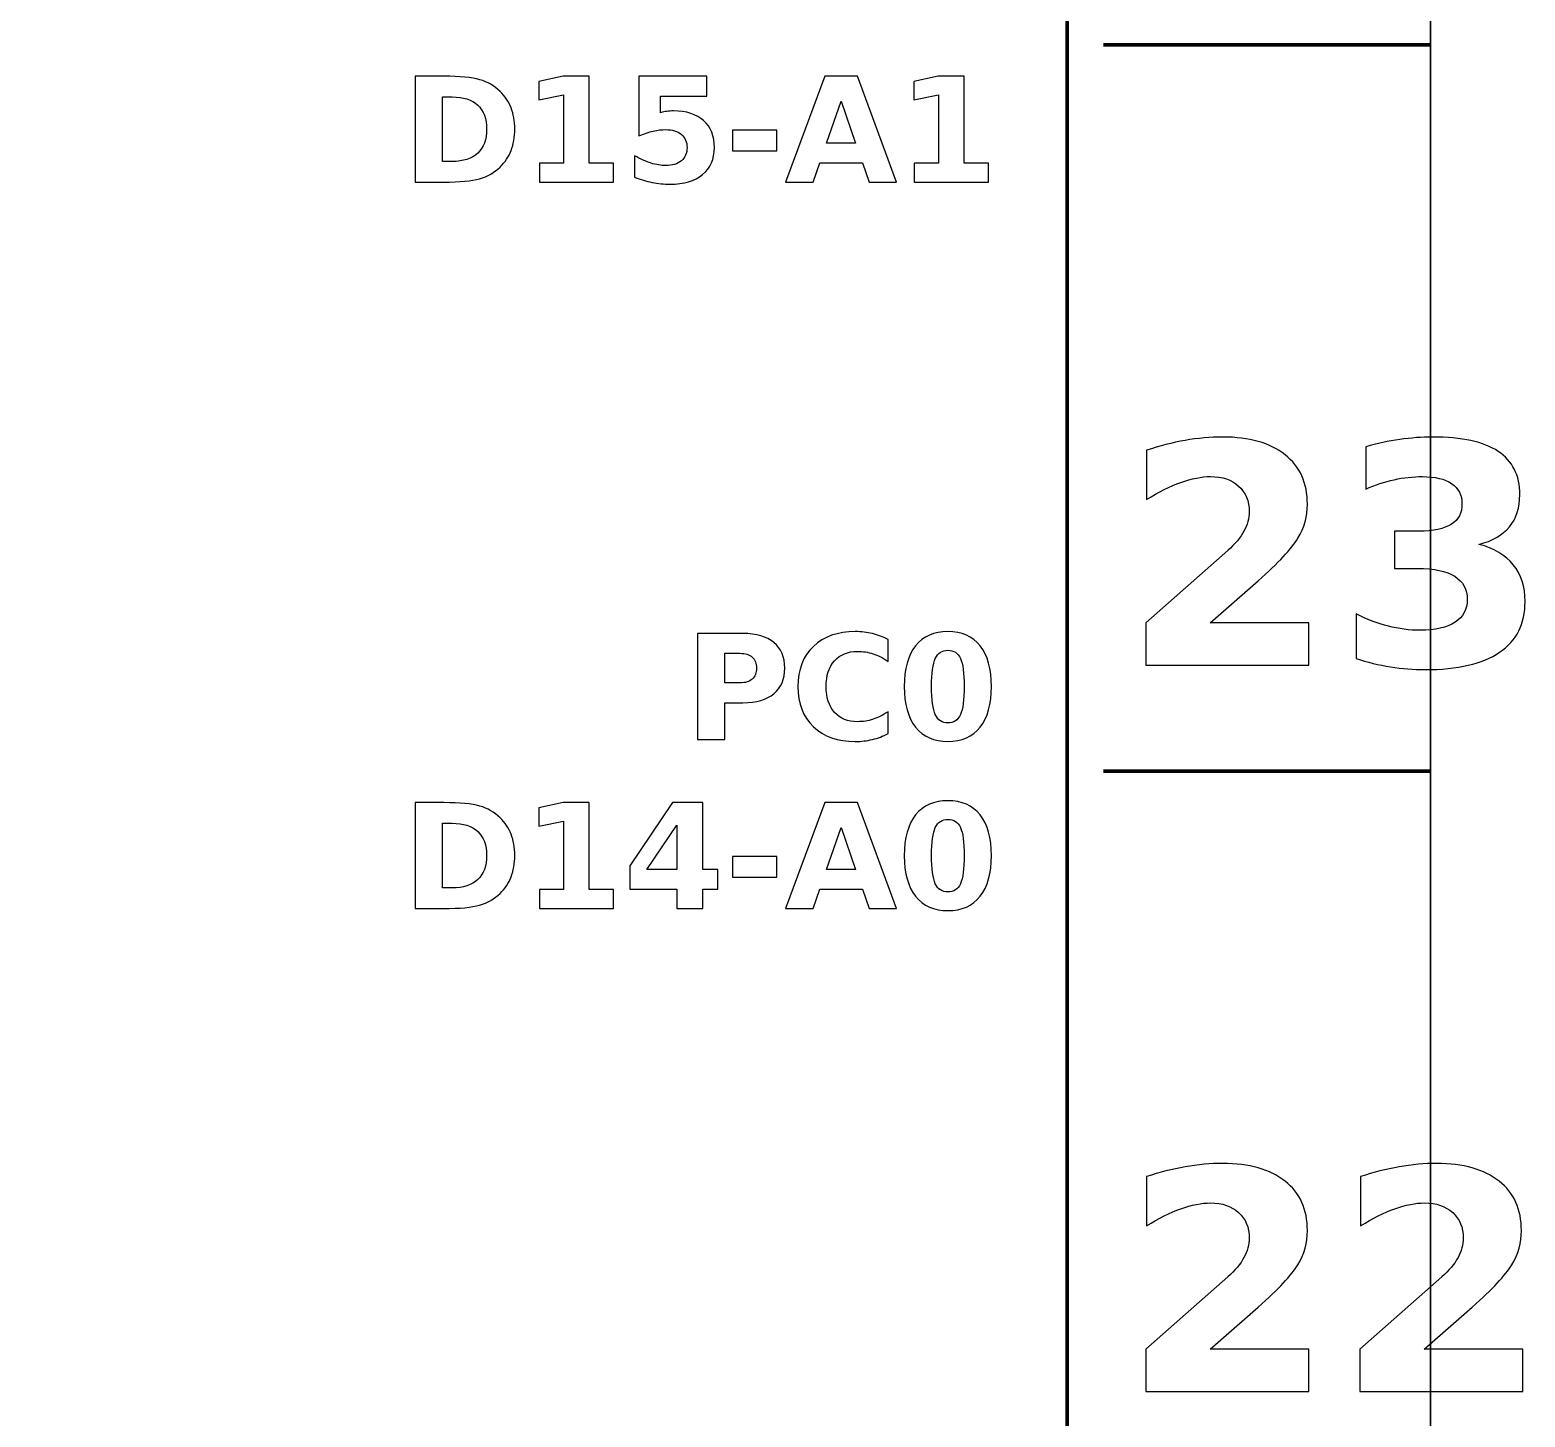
# Model space of a CAD drawing. Header units: centimetres. Extents: x -12.6 to -8.4, y -22.9 to -6.8.
# Drawn here: x -10.428 to -8.37, y -14.739 to -12.83 of the extents above; entities that cross this region are included whole.
import ezdxf

# ---------------------------------------------------------------- set-up
doc = ezdxf.new("R2010")
doc.units = ezdxf.units.CM
doc.header["$MEASUREMENT"] = 0
doc.layers.add('Layer 1', color=7, linetype='Continuous')

msp = doc.modelspace()

# ---------------------------------------------------------------- linework, layer by layer
at = {"layer": 'Layer 1', "color": 7, "lineweight": 35}
msp.add_open_spline([(-12.5, -6.85), (-12.5, -6.85), (-8.5, -6.85), (-8.5, -6.85), (-8.5, -6.85), (-8.5, -6.85), (-8.5, -22.85), (-8.5, -22.85), (-8.5, -22.85), (-8.5, -22.85), (-12.5, -22.85), (-12.5, -22.85), (-12.5, -22.85), (-12.5, -22.85), (-12.5, -6.85), (-12.5, -6.85)], degree=3, knots=[0, 0, 0, 0, 0.25, 0.25, 0.25, 0.25, 0.5, 0.5, 0.5, 0.5, 0.75, 0.75, 0.75, 0.75, 1, 1, 1, 1], dxfattribs=at)
at = {"layer": 'Layer 1', "color": 250, "lineweight": 100}
msp.add_open_spline([(-12, -8.35), (-12, -8.35), (-9, -8.35), (-9, -8.35), (-9, -8.35), (-9, -8.35), (-9, -22.25), (-9, -22.25), (-9, -22.25), (-9, -22.25), (-12, -22.25), (-12, -22.25), (-12, -22.25), (-12, -22.25), (-12, -8.35), (-12, -8.35)], degree=3, knots=[0, 0, 0, 0, 0.25, 0.25, 0.25, 0.25, 0.5, 0.5, 0.5, 0.5, 0.75, 0.75, 0.75, 0.75, 1, 1, 1, 1], dxfattribs=at)
at = {"layer": 'Layer 1', "color": 250, "lineweight": 106}
for points in [[(-8.95, -12.85), (-8.95, -12.85), (-8.50001, -12.84998), (-8.50001, -12.84998)], [(-8.95, -13.85), (-8.95, -13.85), (-8.50001, -13.84998), (-8.50001, -13.84998)]]:
    msp.add_open_spline(points, degree=3, dxfattribs=at)
at = {"layer": 'Layer 1', "color": 250}
for points, knots in [([(-9.89747, -12.8934), (-9.89747, -12.8934), (-9.85781, -12.8934), (-9.85781, -12.8934), (-9.85781, -12.8934), (-9.83567, -12.8934), (-9.81921, -12.89497), (-9.80837, -12.89813), (-9.80837, -12.89813), (-9.79754, -12.9013), (-9.78824, -12.90663), (-9.78047, -12.9142), (-9.78047, -12.9142), (-9.77364, -12.92077), (-9.76857, -12.92837), (-9.76524, -12.93697), (-9.76524, -12.93697), (-9.76194, -12.94553), (-9.76027, -12.95527), (-9.76027, -12.96617), (-9.76027, -12.96617), (-9.76027, -12.97717), (-9.76194, -12.98697), (-9.76524, -12.9956), (-9.76524, -12.9956), (-9.76857, -13.00423), (-9.77364, -13.01183), (-9.78047, -13.0184), (-9.78047, -13.0184), (-9.78831, -13.02597), (-9.79767, -13.0313), (-9.80861, -13.03447), (-9.80861, -13.03447), (-9.81954, -13.03763), (-9.83594, -13.0392), (-9.85781, -13.0392), (-9.85781, -13.0392), (-9.85781, -13.0392), (-9.89747, -13.0392), (-9.89747, -13.0392), (-9.89747, -13.0392), (-9.89747, -13.0392), (-9.89747, -12.8934), (-9.89747, -12.8934)], [0, 0, 0, 0, 0.0909091, 0.0909091, 0.0909091, 0.0909091, 0.1818182, 0.1818182, 0.1818182, 0.1818182, 0.2727273, 0.2727273, 0.2727273, 0.2727273, 0.3636364, 0.3636364, 0.3636364, 0.3636364, 0.4545455, 0.4545455, 0.4545455, 0.4545455, 0.5454545, 0.5454545, 0.5454545, 0.5454545, 0.6363636, 0.6363636, 0.6363636, 0.6363636, 0.7272727, 0.7272727, 0.7272727, 0.7272727, 0.8181818, 0.8181818, 0.8181818, 0.8181818, 0.9090909, 0.9090909, 0.9090909, 0.9090909, 1, 1, 1, 1]), ([(-9.72641, -13.01323), (-9.72641, -13.01323), (-9.69321, -13.01323), (-9.69321, -13.01323), (-9.69321, -13.01323), (-9.69321, -13.01323), (-9.69321, -12.919), (-9.69321, -12.919), (-9.69321, -12.919), (-9.69321, -12.919), (-9.72727, -12.92603), (-9.72727, -12.92603), (-9.72727, -12.92603), (-9.72727, -12.92603), (-9.72727, -12.90043), (-9.72727, -12.90043), (-9.72727, -12.90043), (-9.72727, -12.90043), (-9.69341, -12.8934), (-9.69341, -12.8934), (-9.69341, -12.8934), (-9.69341, -12.8934), (-9.65767, -12.8934), (-9.65767, -12.8934), (-9.65767, -12.8934), (-9.65767, -12.8934), (-9.65767, -13.01323), (-9.65767, -13.01323), (-9.65767, -13.01323), (-9.65767, -13.01323), (-9.62447, -13.01323), (-9.62447, -13.01323), (-9.62447, -13.01323), (-9.62447, -13.01323), (-9.62447, -13.0392), (-9.62447, -13.0392), (-9.62447, -13.0392), (-9.62447, -13.0392), (-9.72641, -13.0392), (-9.72641, -13.0392), (-9.72641, -13.0392), (-9.72641, -13.0392), (-9.72641, -13.01323), (-9.72641, -13.01323)], [0, 0, 0, 0, 0.0909091, 0.0909091, 0.0909091, 0.0909091, 0.1818182, 0.1818182, 0.1818182, 0.1818182, 0.2727273, 0.2727273, 0.2727273, 0.2727273, 0.3636364, 0.3636364, 0.3636364, 0.3636364, 0.4545455, 0.4545455, 0.4545455, 0.4545455, 0.5454545, 0.5454545, 0.5454545, 0.5454545, 0.6363636, 0.6363636, 0.6363636, 0.6363636, 0.7272727, 0.7272727, 0.7272727, 0.7272727, 0.8181818, 0.8181818, 0.8181818, 0.8181818, 0.9090909, 0.9090909, 0.9090909, 0.9090909, 1, 1, 1, 1]), ([(-9.58947, -12.8934), (-9.58947, -12.8934), (-9.496, -12.8934), (-9.496, -12.8934), (-9.496, -12.8934), (-9.496, -12.8934), (-9.496, -12.92103), (-9.496, -12.92103), (-9.496, -12.92103), (-9.496, -12.92103), (-9.5595, -12.92103), (-9.5595, -12.92103), (-9.5595, -12.92103), (-9.5595, -12.92103), (-9.5595, -12.9436), (-9.5595, -12.9436), (-9.5595, -12.9436), (-9.55664, -12.94283), (-9.55377, -12.94223), (-9.55087, -12.9418), (-9.55087, -12.9418), (-9.54797, -12.94137), (-9.54494, -12.94117), (-9.54184, -12.94117), (-9.54184, -12.94117), (-9.52404, -12.94117), (-9.5102, -12.9456), (-9.5003, -12.9545), (-9.5003, -12.9545), (-9.4904, -12.96337), (-9.48547, -12.97577), (-9.48547, -12.99163), (-9.48547, -12.99163), (-9.48547, -13.0074), (-9.49087, -13.01973), (-9.50164, -13.02867), (-9.50164, -13.02867), (-9.5124, -13.03757), (-9.52737, -13.04203), (-9.5465, -13.04203), (-9.5465, -13.04203), (-9.55477, -13.04203), (-9.56297, -13.04123), (-9.57107, -13.03963), (-9.57107, -13.03963), (-9.57917, -13.03803), (-9.58724, -13.03563), (-9.59524, -13.03237), (-9.59524, -13.03237), (-9.59524, -13.03237), (-9.59524, -13.00277), (-9.59524, -13.00277), (-9.59524, -13.00277), (-9.5873, -13.00733), (-9.57977, -13.01073), (-9.57264, -13.013), (-9.57264, -13.013), (-9.5655, -13.0153), (-9.55877, -13.01643), (-9.55247, -13.01643), (-9.55247, -13.01643), (-9.54334, -13.01643), (-9.53617, -13.0142), (-9.53094, -13.00973), (-9.53094, -13.00973), (-9.5257, -13.0053), (-9.52307, -12.99927), (-9.52307, -12.99163), (-9.52307, -12.99163), (-9.52307, -12.98397), (-9.5257, -12.97793), (-9.53094, -12.9735), (-9.53094, -12.9735), (-9.53617, -12.96907), (-9.54334, -12.96687), (-9.55247, -12.96687), (-9.55247, -12.96687), (-9.55787, -12.96687), (-9.56364, -12.96757), (-9.56974, -12.96897), (-9.56974, -12.96897), (-9.57587, -12.97037), (-9.58244, -12.97253), (-9.58947, -12.97547), (-9.58947, -12.97547), (-9.58947, -12.97547), (-9.58947, -12.8934), (-9.58947, -12.8934)], [0, 0, 0, 0, 0.0454545, 0.0454545, 0.0454545, 0.0454545, 0.0909091, 0.0909091, 0.0909091, 0.0909091, 0.1363636, 0.1363636, 0.1363636, 0.1363636, 0.1818182, 0.1818182, 0.1818182, 0.1818182, 0.2272727, 0.2272727, 0.2272727, 0.2272727, 0.2727273, 0.2727273, 0.2727273, 0.2727273, 0.3181818, 0.3181818, 0.3181818, 0.3181818, 0.3636364, 0.3636364, 0.3636364, 0.3636364, 0.4090909, 0.4090909, 0.4090909, 0.4090909, 0.4545455, 0.4545455, 0.4545455, 0.4545455, 0.5, 0.5, 0.5, 0.5, 0.5454545, 0.5454545, 0.5454545, 0.5454545, 0.5909091, 0.5909091, 0.5909091, 0.5909091, 0.6363636, 0.6363636, 0.6363636, 0.6363636, 0.6818182, 0.6818182, 0.6818182, 0.6818182, 0.7272727, 0.7272727, 0.7272727, 0.7272727, 0.7727273, 0.7727273, 0.7727273, 0.7727273, 0.8181818, 0.8181818, 0.8181818, 0.8181818, 0.8636364, 0.8636364, 0.8636364, 0.8636364, 0.9090909, 0.9090909, 0.9090909, 0.9090909, 0.9545455, 0.9545455, 0.9545455, 0.9545455, 1, 1, 1, 1]), ([(-9.28167, -13.01267), (-9.28167, -13.01267), (-9.34047, -13.01267), (-9.34047, -13.01267), (-9.34047, -13.01267), (-9.34047, -13.01267), (-9.34973, -13.0392), (-9.34973, -13.0392), (-9.34973, -13.0392), (-9.34973, -13.0392), (-9.38753, -13.0392), (-9.38753, -13.0392), (-9.38753, -13.0392), (-9.38753, -13.0392), (-9.33353, -12.8934), (-9.33353, -12.8934), (-9.33353, -12.8934), (-9.33353, -12.8934), (-9.2887, -12.8934), (-9.2887, -12.8934), (-9.2887, -12.8934), (-9.2887, -12.8934), (-9.2347, -13.0392), (-9.2347, -13.0392), (-9.2347, -13.0392), (-9.2347, -13.0392), (-9.2725, -13.0392), (-9.2725, -13.0392), (-9.2725, -13.0392), (-9.2725, -13.0392), (-9.28167, -13.01267), (-9.28167, -13.01267)], [0, 0, 0, 0, 0.125, 0.125, 0.125, 0.125, 0.25, 0.25, 0.25, 0.25, 0.375, 0.375, 0.375, 0.375, 0.5, 0.5, 0.5, 0.5, 0.625, 0.625, 0.625, 0.625, 0.75, 0.75, 0.75, 0.75, 0.875, 0.875, 0.875, 0.875, 1, 1, 1, 1]), ([(-9.21027, -13.01323), (-9.21027, -13.01323), (-9.17707, -13.01323), (-9.17707, -13.01323), (-9.17707, -13.01323), (-9.17707, -13.01323), (-9.17707, -12.919), (-9.17707, -12.919), (-9.17707, -12.919), (-9.17707, -12.919), (-9.21113, -12.92603), (-9.21113, -12.92603), (-9.21113, -12.92603), (-9.21113, -12.92603), (-9.21113, -12.90043), (-9.21113, -12.90043), (-9.21113, -12.90043), (-9.21113, -12.90043), (-9.17727, -12.8934), (-9.17727, -12.8934), (-9.17727, -12.8934), (-9.17727, -12.8934), (-9.14153, -12.8934), (-9.14153, -12.8934), (-9.14153, -12.8934), (-9.14153, -12.8934), (-9.14153, -13.01323), (-9.14153, -13.01323), (-9.14153, -13.01323), (-9.14153, -13.01323), (-9.10833, -13.01323), (-9.10833, -13.01323), (-9.10833, -13.01323), (-9.10833, -13.01323), (-9.10833, -13.0392), (-9.10833, -13.0392), (-9.10833, -13.0392), (-9.10833, -13.0392), (-9.21027, -13.0392), (-9.21027, -13.0392), (-9.21027, -13.0392), (-9.21027, -13.0392), (-9.21027, -13.01323), (-9.21027, -13.01323)], [0, 0, 0, 0, 0.0909091, 0.0909091, 0.0909091, 0.0909091, 0.1818182, 0.1818182, 0.1818182, 0.1818182, 0.2727273, 0.2727273, 0.2727273, 0.2727273, 0.3636364, 0.3636364, 0.3636364, 0.3636364, 0.4545455, 0.4545455, 0.4545455, 0.4545455, 0.5454545, 0.5454545, 0.5454545, 0.5454545, 0.6363636, 0.6363636, 0.6363636, 0.6363636, 0.7272727, 0.7272727, 0.7272727, 0.7272727, 0.8181818, 0.8181818, 0.8181818, 0.8181818, 0.9090909, 0.9090909, 0.9090909, 0.9090909, 1, 1, 1, 1]), ([(-9.85987, -12.92183), (-9.85987, -12.92183), (-9.85987, -13.01077), (-9.85987, -13.01077), (-9.85987, -13.01077), (-9.85987, -13.01077), (-9.84641, -13.01077), (-9.84641, -13.01077), (-9.84641, -13.01077), (-9.83104, -13.01077), (-9.81931, -13.00697), (-9.81121, -12.99933), (-9.81121, -12.99933), (-9.80311, -12.99173), (-9.79904, -12.98067), (-9.79904, -12.96617), (-9.79904, -12.96617), (-9.79904, -12.9517), (-9.80307, -12.9407), (-9.81114, -12.93317), (-9.81114, -12.93317), (-9.81921, -12.9256), (-9.83097, -12.92183), (-9.84641, -12.92183), (-9.84641, -12.92183), (-9.84641, -12.92183), (-9.85987, -12.92183), (-9.85987, -12.92183)], [0, 0, 0, 0, 0.1428571, 0.1428571, 0.1428571, 0.1428571, 0.2857143, 0.2857143, 0.2857143, 0.2857143, 0.4285714, 0.4285714, 0.4285714, 0.4285714, 0.5714286, 0.5714286, 0.5714286, 0.5714286, 0.7142857, 0.7142857, 0.7142857, 0.7142857, 0.8571429, 0.8571429, 0.8571429, 0.8571429, 1, 1, 1, 1]), ([(-9.3311, -12.9856), (-9.3311, -12.9856), (-9.29113, -12.9856), (-9.29113, -12.9856), (-9.29113, -12.9856), (-9.29113, -12.9856), (-9.31107, -12.9276), (-9.31107, -12.9276), (-9.31107, -12.9276), (-9.31107, -12.9276), (-9.3311, -12.9856), (-9.3311, -12.9856)], [0, 0, 0, 0, 0.3333333, 0.3333333, 0.3333333, 0.3333333, 0.6666667, 0.6666667, 0.6666667, 0.6666667, 1, 1, 1, 1]), ([(-9.46067, -12.96743), (-9.46067, -12.96743), (-9.39933, -12.96743), (-9.39933, -12.96743), (-9.39933, -12.96743), (-9.39933, -12.96743), (-9.39933, -12.99587), (-9.39933, -12.99587), (-9.39933, -12.99587), (-9.39933, -12.99587), (-9.46067, -12.99587), (-9.46067, -12.99587), (-9.46067, -12.99587), (-9.46067, -12.99587), (-9.46067, -12.96743), (-9.46067, -12.96743)], [0, 0, 0, 0, 0.25, 0.25, 0.25, 0.25, 0.5, 0.5, 0.5, 0.5, 0.75, 0.75, 0.75, 0.75, 1, 1, 1, 1]), ([(-8.803, -13.64582), (-8.803, -13.64582), (-8.66718, -13.64582), (-8.66718, -13.64582), (-8.66718, -13.64582), (-8.66718, -13.64582), (-8.66718, -13.70431), (-8.66718, -13.70431), (-8.66718, -13.70431), (-8.66718, -13.70431), (-8.89148, -13.70431), (-8.89148, -13.70431), (-8.89148, -13.70431), (-8.89148, -13.70431), (-8.89148, -13.64582), (-8.89148, -13.64582), (-8.89148, -13.64582), (-8.89148, -13.64582), (-8.7788, -13.54641), (-8.7788, -13.54641), (-8.7788, -13.54641), (-8.76871, -13.53731), (-8.7613, -13.52842), (-8.7565, -13.51974), (-8.7565, -13.51974), (-8.75164, -13.51106), (-8.74924, -13.50203), (-8.74924, -13.49264), (-8.74924, -13.49264), (-8.74924, -13.47818), (-8.75411, -13.46654), (-8.76384, -13.45772), (-8.76384, -13.45772), (-8.77351, -13.4489), (-8.78642, -13.44453), (-8.80258, -13.44453), (-8.80258, -13.44453), (-8.81499, -13.44453), (-8.82854, -13.44721), (-8.84329, -13.4525), (-8.84329, -13.4525), (-8.85803, -13.45779), (-8.87384, -13.46569), (-8.89063, -13.47614), (-8.89063, -13.47614), (-8.89063, -13.47614), (-8.89063, -13.40833), (-8.89063, -13.40833), (-8.89063, -13.40833), (-8.87271, -13.40241), (-8.855, -13.39789), (-8.8375, -13.39479), (-8.8375, -13.39479), (-8.82, -13.39168), (-8.80286, -13.39013), (-8.786, -13.39013), (-8.786, -13.39013), (-8.7491, -13.39013), (-8.72038, -13.39824), (-8.69992, -13.41454), (-8.69992, -13.41454), (-8.67946, -13.43077), (-8.66923, -13.45342), (-8.66923, -13.48256), (-8.66923, -13.48256), (-8.66923, -13.49935), (-8.6736, -13.51501), (-8.68228, -13.52955), (-8.68228, -13.52955), (-8.69096, -13.54408), (-8.70923, -13.56355), (-8.73703, -13.58796), (-8.73703, -13.58796), (-8.73703, -13.58796), (-8.803, -13.64582), (-8.803, -13.64582)], [0, 0, 0, 0, 0.0526316, 0.0526316, 0.0526316, 0.0526316, 0.1052632, 0.1052632, 0.1052632, 0.1052632, 0.1578947, 0.1578947, 0.1578947, 0.1578947, 0.2105263, 0.2105263, 0.2105263, 0.2105263, 0.2631579, 0.2631579, 0.2631579, 0.2631579, 0.3157895, 0.3157895, 0.3157895, 0.3157895, 0.3684211, 0.3684211, 0.3684211, 0.3684211, 0.4210526, 0.4210526, 0.4210526, 0.4210526, 0.4736842, 0.4736842, 0.4736842, 0.4736842, 0.5263158, 0.5263158, 0.5263158, 0.5263158, 0.5789474, 0.5789474, 0.5789474, 0.5789474, 0.6315789, 0.6315789, 0.6315789, 0.6315789, 0.6842105, 0.6842105, 0.6842105, 0.6842105, 0.7368421, 0.7368421, 0.7368421, 0.7368421, 0.7894737, 0.7894737, 0.7894737, 0.7894737, 0.8421053, 0.8421053, 0.8421053, 0.8421053, 0.8947368, 0.8947368, 0.8947368, 0.8947368, 0.9473684, 0.9473684, 0.9473684, 0.9473684, 1, 1, 1, 1]), ([(-8.43322, -13.53787), (-8.41248, -13.54323), (-8.3966, -13.55262), (-8.38581, -13.56588), (-8.38581, -13.56588), (-8.37501, -13.57922), (-8.36958, -13.59608), (-8.36958, -13.61661), (-8.36958, -13.61661), (-8.36958, -13.64723), (-8.38129, -13.67051), (-8.40471, -13.68646), (-8.40471, -13.68646), (-8.42814, -13.70233), (-8.46229, -13.71031), (-8.50723, -13.71031), (-8.50723, -13.71031), (-8.52311, -13.71031), (-8.53898, -13.70904), (-8.55493, -13.7065), (-8.55493, -13.7065), (-8.5708, -13.70396), (-8.58653, -13.70008), (-8.60213, -13.695), (-8.60213, -13.695), (-8.60213, -13.695), (-8.60213, -13.63361), (-8.60213, -13.63361), (-8.60213, -13.63361), (-8.58724, -13.64102), (-8.57249, -13.64667), (-8.55782, -13.65048), (-8.55782, -13.65048), (-8.54314, -13.65422), (-8.52868, -13.65612), (-8.5145, -13.65612), (-8.5145, -13.65612), (-8.4934, -13.65612), (-8.47725, -13.65245), (-8.46603, -13.64518), (-8.46603, -13.64518), (-8.45481, -13.63785), (-8.44916, -13.62741), (-8.44916, -13.61372), (-8.44916, -13.61372), (-8.44916, -13.59968), (-8.45495, -13.58902), (-8.46645, -13.58183), (-8.46645, -13.58183), (-8.47795, -13.57456), (-8.49495, -13.57096), (-8.51739, -13.57096), (-8.51739, -13.57096), (-8.51739, -13.57096), (-8.54921, -13.57096), (-8.54921, -13.57096), (-8.54921, -13.57096), (-8.54921, -13.57096), (-8.54921, -13.51967), (-8.54921, -13.51967), (-8.54921, -13.51967), (-8.54921, -13.51967), (-8.51577, -13.51967), (-8.51577, -13.51967), (-8.51577, -13.51967), (-8.49573, -13.51967), (-8.48091, -13.51656), (-8.47111, -13.51028), (-8.47111, -13.51028), (-8.4613, -13.504), (-8.45643, -13.49448), (-8.45643, -13.48171), (-8.45643, -13.48171), (-8.45643, -13.46986), (-8.46116, -13.46068), (-8.47068, -13.45426), (-8.47068, -13.45426), (-8.48021, -13.44777), (-8.49361, -13.44453), (-8.51097, -13.44453), (-8.51097, -13.44453), (-8.52381, -13.44453), (-8.53672, -13.44594), (-8.54985, -13.44883), (-8.54985, -13.44883), (-8.5629, -13.45172), (-8.57588, -13.45603), (-8.58886, -13.46167), (-8.58886, -13.46167), (-8.58886, -13.46167), (-8.58886, -13.40339), (-8.58886, -13.40339), (-8.58886, -13.40339), (-8.57313, -13.39895), (-8.55761, -13.39563), (-8.54216, -13.39344), (-8.54216, -13.39344), (-8.5267, -13.39126), (-8.51161, -13.39013), (-8.49672, -13.39013), (-8.49672, -13.39013), (-8.45664, -13.39013), (-8.42659, -13.39669), (-8.40669, -13.40988), (-8.40669, -13.40988), (-8.38679, -13.42301), (-8.37685, -13.44283), (-8.37685, -13.46929), (-8.37685, -13.46929), (-8.37685, -13.48728), (-8.38157, -13.5021), (-8.3911, -13.5136), (-8.3911, -13.5136), (-8.40062, -13.5251), (-8.41466, -13.53321), (-8.43322, -13.53787)], [0, 0, 0, 0, 0.0344828, 0.0344828, 0.0344828, 0.0344828, 0.0689655, 0.0689655, 0.0689655, 0.0689655, 0.1034483, 0.1034483, 0.1034483, 0.1034483, 0.137931, 0.137931, 0.137931, 0.137931, 0.1724138, 0.1724138, 0.1724138, 0.1724138, 0.2068966, 0.2068966, 0.2068966, 0.2068966, 0.2413793, 0.2413793, 0.2413793, 0.2413793, 0.2758621, 0.2758621, 0.2758621, 0.2758621, 0.3103448, 0.3103448, 0.3103448, 0.3103448, 0.3448276, 0.3448276, 0.3448276, 0.3448276, 0.3793103, 0.3793103, 0.3793103, 0.3793103, 0.4137931, 0.4137931, 0.4137931, 0.4137931, 0.4482759, 0.4482759, 0.4482759, 0.4482759, 0.4827586, 0.4827586, 0.4827586, 0.4827586, 0.5172414, 0.5172414, 0.5172414, 0.5172414, 0.5517241, 0.5517241, 0.5517241, 0.5517241, 0.5862069, 0.5862069, 0.5862069, 0.5862069, 0.6206897, 0.6206897, 0.6206897, 0.6206897, 0.6551724, 0.6551724, 0.6551724, 0.6551724, 0.6896552, 0.6896552, 0.6896552, 0.6896552, 0.7241379, 0.7241379, 0.7241379, 0.7241379, 0.7586207, 0.7586207, 0.7586207, 0.7586207, 0.7931034, 0.7931034, 0.7931034, 0.7931034, 0.8275862, 0.8275862, 0.8275862, 0.8275862, 0.862069, 0.862069, 0.862069, 0.862069, 0.8965517, 0.8965517, 0.8965517, 0.8965517, 0.9310345, 0.9310345, 0.9310345, 0.9310345, 0.9655172, 0.9655172, 0.9655172, 0.9655172, 1, 1, 1, 1]), ([(-9.50867, -13.6606), (-9.50867, -13.6606), (-9.44627, -13.6606), (-9.44627, -13.6606), (-9.44627, -13.6606), (-9.42771, -13.6606), (-9.41347, -13.66473), (-9.40354, -13.67297), (-9.40354, -13.67297), (-9.39361, -13.6812), (-9.38864, -13.69293), (-9.38864, -13.70817), (-9.38864, -13.70817), (-9.38864, -13.72343), (-9.39361, -13.7352), (-9.40354, -13.74343), (-9.40354, -13.74343), (-9.41347, -13.75167), (-9.42771, -13.7558), (-9.44627, -13.7558), (-9.44627, -13.7558), (-9.44627, -13.7558), (-9.47107, -13.7558), (-9.47107, -13.7558), (-9.47107, -13.7558), (-9.47107, -13.7558), (-9.47107, -13.8064), (-9.47107, -13.8064), (-9.47107, -13.8064), (-9.47107, -13.8064), (-9.50867, -13.8064), (-9.50867, -13.8064), (-9.50867, -13.8064), (-9.50867, -13.8064), (-9.50867, -13.6606), (-9.50867, -13.6606)], [0, 0, 0, 0, 0.1111111, 0.1111111, 0.1111111, 0.1111111, 0.2222222, 0.2222222, 0.2222222, 0.2222222, 0.3333333, 0.3333333, 0.3333333, 0.3333333, 0.4444444, 0.4444444, 0.4444444, 0.4444444, 0.5555556, 0.5555556, 0.5555556, 0.5555556, 0.6666667, 0.6666667, 0.6666667, 0.6666667, 0.7777778, 0.7777778, 0.7777778, 0.7777778, 0.8888889, 0.8888889, 0.8888889, 0.8888889, 1, 1, 1, 1]), ([(-9.24647, -13.7984), (-9.25337, -13.80197), (-9.26057, -13.80467), (-9.26807, -13.8065), (-9.26807, -13.8065), (-9.27554, -13.80833), (-9.28337, -13.80923), (-9.2915, -13.80923), (-9.2915, -13.80923), (-9.31577, -13.80923), (-9.335, -13.80243), (-9.3492, -13.78887), (-9.3492, -13.78887), (-9.3634, -13.7753), (-9.3705, -13.7569), (-9.3705, -13.73363), (-9.3705, -13.73363), (-9.3705, -13.71033), (-9.3634, -13.6919), (-9.3492, -13.67833), (-9.3492, -13.67833), (-9.335, -13.66477), (-9.31577, -13.65797), (-9.2915, -13.65797), (-9.2915, -13.65797), (-9.28337, -13.65797), (-9.27554, -13.65887), (-9.26807, -13.6607), (-9.26807, -13.6607), (-9.26057, -13.66253), (-9.25337, -13.66523), (-9.24647, -13.6688), (-9.24647, -13.6688), (-9.24647, -13.6688), (-9.24647, -13.69897), (-9.24647, -13.69897), (-9.24647, -13.69897), (-9.25344, -13.6942), (-9.2603, -13.69073), (-9.26707, -13.68853), (-9.26707, -13.68853), (-9.27384, -13.6863), (-9.28097, -13.6852), (-9.28847, -13.6852), (-9.28847, -13.6852), (-9.30187, -13.6852), (-9.31244, -13.6895), (-9.3201, -13.6981), (-9.3201, -13.6981), (-9.3278, -13.7067), (-9.33164, -13.71853), (-9.33164, -13.73363), (-9.33164, -13.73363), (-9.33164, -13.7487), (-9.3278, -13.7605), (-9.3201, -13.7691), (-9.3201, -13.7691), (-9.31244, -13.7777), (-9.30187, -13.782), (-9.28847, -13.782), (-9.28847, -13.782), (-9.28097, -13.782), (-9.27384, -13.7809), (-9.26707, -13.77867), (-9.26707, -13.77867), (-9.2603, -13.77647), (-9.25344, -13.773), (-9.24647, -13.76823), (-9.24647, -13.76823), (-9.24647, -13.76823), (-9.24647, -13.7984), (-9.24647, -13.7984)], [0, 0, 0, 0, 0.0555556, 0.0555556, 0.0555556, 0.0555556, 0.1111111, 0.1111111, 0.1111111, 0.1111111, 0.1666667, 0.1666667, 0.1666667, 0.1666667, 0.2222222, 0.2222222, 0.2222222, 0.2222222, 0.2777778, 0.2777778, 0.2777778, 0.2777778, 0.3333333, 0.3333333, 0.3333333, 0.3333333, 0.3888889, 0.3888889, 0.3888889, 0.3888889, 0.4444444, 0.4444444, 0.4444444, 0.4444444, 0.5, 0.5, 0.5, 0.5, 0.5555556, 0.5555556, 0.5555556, 0.5555556, 0.6111111, 0.6111111, 0.6111111, 0.6111111, 0.6666667, 0.6666667, 0.6666667, 0.6666667, 0.7222222, 0.7222222, 0.7222222, 0.7222222, 0.7777778, 0.7777778, 0.7777778, 0.7777778, 0.8333333, 0.8333333, 0.8333333, 0.8333333, 0.8888889, 0.8888889, 0.8888889, 0.8888889, 0.9444444, 0.9444444, 0.9444444, 0.9444444, 1, 1, 1, 1]), ([(-9.1041, -13.73363), (-9.1041, -13.7578), (-9.1093, -13.77643), (-9.11973, -13.78957), (-9.11973, -13.78957), (-9.13013, -13.80267), (-9.14493, -13.80923), (-9.16407, -13.80923), (-9.16407, -13.80923), (-9.18327, -13.80923), (-9.1981, -13.80267), (-9.2085, -13.78957), (-9.2085, -13.78957), (-9.21893, -13.77643), (-9.22413, -13.7578), (-9.22413, -13.73363), (-9.22413, -13.73363), (-9.22413, -13.70943), (-9.21893, -13.69077), (-9.2085, -13.67763), (-9.2085, -13.67763), (-9.1981, -13.66453), (-9.18327, -13.65797), (-9.16407, -13.65797), (-9.16407, -13.65797), (-9.14493, -13.65797), (-9.13013, -13.66453), (-9.11973, -13.67763), (-9.11973, -13.67763), (-9.1093, -13.69077), (-9.1041, -13.70943), (-9.1041, -13.73363)], [0, 0, 0, 0, 0.125, 0.125, 0.125, 0.125, 0.25, 0.25, 0.25, 0.25, 0.375, 0.375, 0.375, 0.375, 0.5, 0.5, 0.5, 0.5, 0.625, 0.625, 0.625, 0.625, 0.75, 0.75, 0.75, 0.75, 0.875, 0.875, 0.875, 0.875, 1, 1, 1, 1]), ([(-9.1417, -13.73337), (-9.1417, -13.71513), (-9.1434, -13.7023), (-9.14683, -13.69483), (-9.14683, -13.69483), (-9.15023, -13.6874), (-9.156, -13.68367), (-9.16407, -13.68367), (-9.16407, -13.68367), (-9.17213, -13.68367), (-9.1779, -13.6874), (-9.18137, -13.69483), (-9.18137, -13.69483), (-9.1848, -13.7023), (-9.18653, -13.71513), (-9.18653, -13.73337), (-9.18653, -13.73337), (-9.18653, -13.75177), (-9.1848, -13.76477), (-9.18137, -13.7723), (-9.18137, -13.7723), (-9.1779, -13.77987), (-9.17213, -13.78363), (-9.16407, -13.78363), (-9.16407, -13.78363), (-9.15607, -13.78363), (-9.15033, -13.77987), (-9.14687, -13.7723), (-9.14687, -13.7723), (-9.14343, -13.76477), (-9.1417, -13.75177), (-9.1417, -13.73337)], [0, 0, 0, 0, 0.125, 0.125, 0.125, 0.125, 0.25, 0.25, 0.25, 0.25, 0.375, 0.375, 0.375, 0.375, 0.5, 0.5, 0.5, 0.5, 0.625, 0.625, 0.625, 0.625, 0.75, 0.75, 0.75, 0.75, 0.875, 0.875, 0.875, 0.875, 1, 1, 1, 1]), ([(-9.47107, -13.68783), (-9.47107, -13.68783), (-9.47107, -13.72857), (-9.47107, -13.72857), (-9.47107, -13.72857), (-9.47107, -13.72857), (-9.45027, -13.72857), (-9.45027, -13.72857), (-9.45027, -13.72857), (-9.44297, -13.72857), (-9.43734, -13.7268), (-9.43337, -13.72323), (-9.43337, -13.72323), (-9.42941, -13.7197), (-9.42741, -13.71467), (-9.42741, -13.70817), (-9.42741, -13.70817), (-9.42741, -13.70163), (-9.42941, -13.69663), (-9.43337, -13.6931), (-9.43337, -13.6931), (-9.43734, -13.6896), (-9.44297, -13.68783), (-9.45027, -13.68783), (-9.45027, -13.68783), (-9.45027, -13.68783), (-9.47107, -13.68783), (-9.47107, -13.68783)], [0, 0, 0, 0, 0.1428571, 0.1428571, 0.1428571, 0.1428571, 0.2857143, 0.2857143, 0.2857143, 0.2857143, 0.4285714, 0.4285714, 0.4285714, 0.4285714, 0.5714286, 0.5714286, 0.5714286, 0.5714286, 0.7142857, 0.7142857, 0.7142857, 0.7142857, 0.8571429, 0.8571429, 0.8571429, 0.8571429, 1, 1, 1, 1]), ([(-9.1041, -13.96643), (-9.1041, -13.9906), (-9.1093, -14.00923), (-9.11973, -14.02237), (-9.11973, -14.02237), (-9.13013, -14.03547), (-9.14493, -14.04203), (-9.16407, -14.04203), (-9.16407, -14.04203), (-9.18327, -14.04203), (-9.1981, -14.03547), (-9.2085, -14.02237), (-9.2085, -14.02237), (-9.21893, -14.00923), (-9.22413, -13.9906), (-9.22413, -13.96643), (-9.22413, -13.96643), (-9.22413, -13.94223), (-9.21893, -13.92357), (-9.2085, -13.91043), (-9.2085, -13.91043), (-9.1981, -13.89733), (-9.18327, -13.89077), (-9.16407, -13.89077), (-9.16407, -13.89077), (-9.14493, -13.89077), (-9.13013, -13.89733), (-9.11973, -13.91043), (-9.11973, -13.91043), (-9.1093, -13.92357), (-9.1041, -13.94223), (-9.1041, -13.96643)], [0, 0, 0, 0, 0.125, 0.125, 0.125, 0.125, 0.25, 0.25, 0.25, 0.25, 0.375, 0.375, 0.375, 0.375, 0.5, 0.5, 0.5, 0.5, 0.625, 0.625, 0.625, 0.625, 0.75, 0.75, 0.75, 0.75, 0.875, 0.875, 0.875, 0.875, 1, 1, 1, 1]), ([(-9.89747, -13.8934), (-9.89747, -13.8934), (-9.85781, -13.8934), (-9.85781, -13.8934), (-9.85781, -13.8934), (-9.83567, -13.8934), (-9.81921, -13.89497), (-9.80837, -13.89813), (-9.80837, -13.89813), (-9.79754, -13.9013), (-9.78824, -13.90663), (-9.78047, -13.9142), (-9.78047, -13.9142), (-9.77364, -13.92077), (-9.76857, -13.92837), (-9.76524, -13.93697), (-9.76524, -13.93697), (-9.76194, -13.94553), (-9.76027, -13.95527), (-9.76027, -13.96617), (-9.76027, -13.96617), (-9.76027, -13.97717), (-9.76194, -13.98697), (-9.76524, -13.9956), (-9.76524, -13.9956), (-9.76857, -14.00423), (-9.77364, -14.01183), (-9.78047, -14.0184), (-9.78047, -14.0184), (-9.78831, -14.02597), (-9.79767, -14.0313), (-9.80861, -14.03447), (-9.80861, -14.03447), (-9.81954, -14.03763), (-9.83594, -14.0392), (-9.85781, -14.0392), (-9.85781, -14.0392), (-9.85781, -14.0392), (-9.89747, -14.0392), (-9.89747, -14.0392), (-9.89747, -14.0392), (-9.89747, -14.0392), (-9.89747, -13.8934), (-9.89747, -13.8934)], [0, 0, 0, 0, 0.0909091, 0.0909091, 0.0909091, 0.0909091, 0.1818182, 0.1818182, 0.1818182, 0.1818182, 0.2727273, 0.2727273, 0.2727273, 0.2727273, 0.3636364, 0.3636364, 0.3636364, 0.3636364, 0.4545455, 0.4545455, 0.4545455, 0.4545455, 0.5454545, 0.5454545, 0.5454545, 0.5454545, 0.6363636, 0.6363636, 0.6363636, 0.6363636, 0.7272727, 0.7272727, 0.7272727, 0.7272727, 0.8181818, 0.8181818, 0.8181818, 0.8181818, 0.9090909, 0.9090909, 0.9090909, 0.9090909, 1, 1, 1, 1]), ([(-9.72641, -14.01323), (-9.72641, -14.01323), (-9.69321, -14.01323), (-9.69321, -14.01323), (-9.69321, -14.01323), (-9.69321, -14.01323), (-9.69321, -13.919), (-9.69321, -13.919), (-9.69321, -13.919), (-9.69321, -13.919), (-9.72727, -13.92603), (-9.72727, -13.92603), (-9.72727, -13.92603), (-9.72727, -13.92603), (-9.72727, -13.90043), (-9.72727, -13.90043), (-9.72727, -13.90043), (-9.72727, -13.90043), (-9.69341, -13.8934), (-9.69341, -13.8934), (-9.69341, -13.8934), (-9.69341, -13.8934), (-9.65767, -13.8934), (-9.65767, -13.8934), (-9.65767, -13.8934), (-9.65767, -13.8934), (-9.65767, -14.01323), (-9.65767, -14.01323), (-9.65767, -14.01323), (-9.65767, -14.01323), (-9.62447, -14.01323), (-9.62447, -14.01323), (-9.62447, -14.01323), (-9.62447, -14.01323), (-9.62447, -14.0392), (-9.62447, -14.0392), (-9.62447, -14.0392), (-9.62447, -14.0392), (-9.72641, -14.0392), (-9.72641, -14.0392), (-9.72641, -14.0392), (-9.72641, -14.0392), (-9.72641, -14.01323), (-9.72641, -14.01323)], [0, 0, 0, 0, 0.0909091, 0.0909091, 0.0909091, 0.0909091, 0.1818182, 0.1818182, 0.1818182, 0.1818182, 0.2727273, 0.2727273, 0.2727273, 0.2727273, 0.3636364, 0.3636364, 0.3636364, 0.3636364, 0.4545455, 0.4545455, 0.4545455, 0.4545455, 0.5454545, 0.5454545, 0.5454545, 0.5454545, 0.6363636, 0.6363636, 0.6363636, 0.6363636, 0.7272727, 0.7272727, 0.7272727, 0.7272727, 0.8181818, 0.8181818, 0.8181818, 0.8181818, 0.9090909, 0.9090909, 0.9090909, 0.9090909, 1, 1, 1, 1]), ([(-9.54327, -13.8934), (-9.54327, -13.8934), (-9.50147, -13.8934), (-9.50147, -13.8934), (-9.50147, -13.8934), (-9.50147, -13.8934), (-9.50147, -13.9854), (-9.50147, -13.9854), (-9.50147, -13.9854), (-9.50147, -13.9854), (-9.48067, -13.9854), (-9.48067, -13.9854), (-9.48067, -13.9854), (-9.48067, -13.9854), (-9.48067, -14.01263), (-9.48067, -14.01263), (-9.48067, -14.01263), (-9.48067, -14.01263), (-9.50147, -14.01263), (-9.50147, -14.01263), (-9.50147, -14.01263), (-9.50147, -14.01263), (-9.50147, -14.0392), (-9.50147, -14.0392), (-9.50147, -14.0392), (-9.50147, -14.0392), (-9.537, -14.0392), (-9.537, -14.0392), (-9.537, -14.0392), (-9.537, -14.0392), (-9.537, -14.01263), (-9.537, -14.01263), (-9.537, -14.01263), (-9.537, -14.01263), (-9.60167, -14.01263), (-9.60167, -14.01263), (-9.60167, -14.01263), (-9.60167, -14.01263), (-9.60167, -13.9804), (-9.60167, -13.9804), (-9.60167, -13.9804), (-9.60167, -13.9804), (-9.54327, -13.8934), (-9.54327, -13.8934)], [0, 0, 0, 0, 0.0909091, 0.0909091, 0.0909091, 0.0909091, 0.1818182, 0.1818182, 0.1818182, 0.1818182, 0.2727273, 0.2727273, 0.2727273, 0.2727273, 0.3636364, 0.3636364, 0.3636364, 0.3636364, 0.4545455, 0.4545455, 0.4545455, 0.4545455, 0.5454545, 0.5454545, 0.5454545, 0.5454545, 0.6363636, 0.6363636, 0.6363636, 0.6363636, 0.7272727, 0.7272727, 0.7272727, 0.7272727, 0.8181818, 0.8181818, 0.8181818, 0.8181818, 0.9090909, 0.9090909, 0.9090909, 0.9090909, 1, 1, 1, 1]), ([(-9.28167, -14.01267), (-9.28167, -14.01267), (-9.34047, -14.01267), (-9.34047, -14.01267), (-9.34047, -14.01267), (-9.34047, -14.01267), (-9.34973, -14.0392), (-9.34973, -14.0392), (-9.34973, -14.0392), (-9.34973, -14.0392), (-9.38753, -14.0392), (-9.38753, -14.0392), (-9.38753, -14.0392), (-9.38753, -14.0392), (-9.33353, -13.8934), (-9.33353, -13.8934), (-9.33353, -13.8934), (-9.33353, -13.8934), (-9.2887, -13.8934), (-9.2887, -13.8934), (-9.2887, -13.8934), (-9.2887, -13.8934), (-9.2347, -14.0392), (-9.2347, -14.0392), (-9.2347, -14.0392), (-9.2347, -14.0392), (-9.2725, -14.0392), (-9.2725, -14.0392), (-9.2725, -14.0392), (-9.2725, -14.0392), (-9.28167, -14.01267), (-9.28167, -14.01267)], [0, 0, 0, 0, 0.125, 0.125, 0.125, 0.125, 0.25, 0.25, 0.25, 0.25, 0.375, 0.375, 0.375, 0.375, 0.5, 0.5, 0.5, 0.5, 0.625, 0.625, 0.625, 0.625, 0.75, 0.75, 0.75, 0.75, 0.875, 0.875, 0.875, 0.875, 1, 1, 1, 1]), ([(-9.85987, -13.92183), (-9.85987, -13.92183), (-9.85987, -14.01077), (-9.85987, -14.01077), (-9.85987, -14.01077), (-9.85987, -14.01077), (-9.84641, -14.01077), (-9.84641, -14.01077), (-9.84641, -14.01077), (-9.83104, -14.01077), (-9.81931, -14.00697), (-9.81121, -13.99933), (-9.81121, -13.99933), (-9.80311, -13.99173), (-9.79904, -13.98067), (-9.79904, -13.96617), (-9.79904, -13.96617), (-9.79904, -13.9517), (-9.80307, -13.9407), (-9.81114, -13.93317), (-9.81114, -13.93317), (-9.81921, -13.9256), (-9.83097, -13.92183), (-9.84641, -13.92183), (-9.84641, -13.92183), (-9.84641, -13.92183), (-9.85987, -13.92183), (-9.85987, -13.92183)], [0, 0, 0, 0, 0.1428571, 0.1428571, 0.1428571, 0.1428571, 0.2857143, 0.2857143, 0.2857143, 0.2857143, 0.4285714, 0.4285714, 0.4285714, 0.4285714, 0.5714286, 0.5714286, 0.5714286, 0.5714286, 0.7142857, 0.7142857, 0.7142857, 0.7142857, 0.8571429, 0.8571429, 0.8571429, 0.8571429, 1, 1, 1, 1]), ([(-9.537, -13.92437), (-9.537, -13.92437), (-9.57824, -13.9854), (-9.57824, -13.9854), (-9.57824, -13.9854), (-9.57824, -13.9854), (-9.537, -13.9854), (-9.537, -13.9854), (-9.537, -13.9854), (-9.537, -13.9854), (-9.537, -13.92437), (-9.537, -13.92437)], [0, 0, 0, 0, 0.3333333, 0.3333333, 0.3333333, 0.3333333, 0.6666667, 0.6666667, 0.6666667, 0.6666667, 1, 1, 1, 1]), ([(-9.3311, -13.9856), (-9.3311, -13.9856), (-9.29113, -13.9856), (-9.29113, -13.9856), (-9.29113, -13.9856), (-9.29113, -13.9856), (-9.31107, -13.9276), (-9.31107, -13.9276), (-9.31107, -13.9276), (-9.31107, -13.9276), (-9.3311, -13.9856), (-9.3311, -13.9856)], [0, 0, 0, 0, 0.3333333, 0.3333333, 0.3333333, 0.3333333, 0.6666667, 0.6666667, 0.6666667, 0.6666667, 1, 1, 1, 1]), ([(-9.1417, -13.96617), (-9.1417, -13.94793), (-9.1434, -13.9351), (-9.14683, -13.92763), (-9.14683, -13.92763), (-9.15023, -13.9202), (-9.156, -13.91647), (-9.16407, -13.91647), (-9.16407, -13.91647), (-9.17213, -13.91647), (-9.1779, -13.9202), (-9.18137, -13.92763), (-9.18137, -13.92763), (-9.1848, -13.9351), (-9.18653, -13.94793), (-9.18653, -13.96617), (-9.18653, -13.96617), (-9.18653, -13.98457), (-9.1848, -13.99757), (-9.18137, -14.0051), (-9.18137, -14.0051), (-9.1779, -14.01267), (-9.17213, -14.01643), (-9.16407, -14.01643), (-9.16407, -14.01643), (-9.15607, -14.01643), (-9.15033, -14.01267), (-9.14687, -14.0051), (-9.14687, -14.0051), (-9.14343, -13.99757), (-9.1417, -13.98457), (-9.1417, -13.96617)], [0, 0, 0, 0, 0.125, 0.125, 0.125, 0.125, 0.25, 0.25, 0.25, 0.25, 0.375, 0.375, 0.375, 0.375, 0.5, 0.5, 0.5, 0.5, 0.625, 0.625, 0.625, 0.625, 0.75, 0.75, 0.75, 0.75, 0.875, 0.875, 0.875, 0.875, 1, 1, 1, 1]), ([(-9.46067, -13.96743), (-9.46067, -13.96743), (-9.39933, -13.96743), (-9.39933, -13.96743), (-9.39933, -13.96743), (-9.39933, -13.96743), (-9.39933, -13.99587), (-9.39933, -13.99587), (-9.39933, -13.99587), (-9.39933, -13.99587), (-9.46067, -13.99587), (-9.46067, -13.99587), (-9.46067, -13.99587), (-9.46067, -13.99587), (-9.46067, -13.96743), (-9.46067, -13.96743)], [0, 0, 0, 0, 0.25, 0.25, 0.25, 0.25, 0.5, 0.5, 0.5, 0.5, 0.75, 0.75, 0.75, 0.75, 1, 1, 1, 1]), ([(-8.803, -14.64582), (-8.803, -14.64582), (-8.66718, -14.64582), (-8.66718, -14.64582), (-8.66718, -14.64582), (-8.66718, -14.64582), (-8.66718, -14.70431), (-8.66718, -14.70431), (-8.66718, -14.70431), (-8.66718, -14.70431), (-8.89148, -14.70431), (-8.89148, -14.70431), (-8.89148, -14.70431), (-8.89148, -14.70431), (-8.89148, -14.64582), (-8.89148, -14.64582), (-8.89148, -14.64582), (-8.89148, -14.64582), (-8.7788, -14.54641), (-8.7788, -14.54641), (-8.7788, -14.54641), (-8.76871, -14.53731), (-8.7613, -14.52842), (-8.7565, -14.51974), (-8.7565, -14.51974), (-8.75164, -14.51106), (-8.74924, -14.50203), (-8.74924, -14.49264), (-8.74924, -14.49264), (-8.74924, -14.47818), (-8.75411, -14.46654), (-8.76384, -14.45772), (-8.76384, -14.45772), (-8.77351, -14.4489), (-8.78642, -14.44453), (-8.80258, -14.44453), (-8.80258, -14.44453), (-8.81499, -14.44453), (-8.82854, -14.44721), (-8.84329, -14.4525), (-8.84329, -14.4525), (-8.85803, -14.45779), (-8.87384, -14.46569), (-8.89063, -14.47614), (-8.89063, -14.47614), (-8.89063, -14.47614), (-8.89063, -14.40833), (-8.89063, -14.40833), (-8.89063, -14.40833), (-8.87271, -14.40241), (-8.855, -14.39789), (-8.8375, -14.39479), (-8.8375, -14.39479), (-8.82, -14.39168), (-8.80286, -14.39013), (-8.786, -14.39013), (-8.786, -14.39013), (-8.7491, -14.39013), (-8.72038, -14.39824), (-8.69992, -14.41454), (-8.69992, -14.41454), (-8.67946, -14.43077), (-8.66923, -14.45342), (-8.66923, -14.48256), (-8.66923, -14.48256), (-8.66923, -14.49935), (-8.6736, -14.51501), (-8.68228, -14.52955), (-8.68228, -14.52955), (-8.69096, -14.54408), (-8.70923, -14.56355), (-8.73703, -14.58796), (-8.73703, -14.58796), (-8.73703, -14.58796), (-8.803, -14.64582), (-8.803, -14.64582)], [0, 0, 0, 0, 0.0526316, 0.0526316, 0.0526316, 0.0526316, 0.1052632, 0.1052632, 0.1052632, 0.1052632, 0.1578947, 0.1578947, 0.1578947, 0.1578947, 0.2105263, 0.2105263, 0.2105263, 0.2105263, 0.2631579, 0.2631579, 0.2631579, 0.2631579, 0.3157895, 0.3157895, 0.3157895, 0.3157895, 0.3684211, 0.3684211, 0.3684211, 0.3684211, 0.4210526, 0.4210526, 0.4210526, 0.4210526, 0.4736842, 0.4736842, 0.4736842, 0.4736842, 0.5263158, 0.5263158, 0.5263158, 0.5263158, 0.5789474, 0.5789474, 0.5789474, 0.5789474, 0.6315789, 0.6315789, 0.6315789, 0.6315789, 0.6842105, 0.6842105, 0.6842105, 0.6842105, 0.7368421, 0.7368421, 0.7368421, 0.7368421, 0.7894737, 0.7894737, 0.7894737, 0.7894737, 0.8421053, 0.8421053, 0.8421053, 0.8421053, 0.8947368, 0.8947368, 0.8947368, 0.8947368, 0.9473684, 0.9473684, 0.9473684, 0.9473684, 1, 1, 1, 1]), ([(-8.50843, -14.64582), (-8.50843, -14.64582), (-8.37261, -14.64582), (-8.37261, -14.64582), (-8.37261, -14.64582), (-8.37261, -14.64582), (-8.37261, -14.70431), (-8.37261, -14.70431), (-8.37261, -14.70431), (-8.37261, -14.70431), (-8.59691, -14.70431), (-8.59691, -14.70431), (-8.59691, -14.70431), (-8.59691, -14.70431), (-8.59691, -14.64582), (-8.59691, -14.64582), (-8.59691, -14.64582), (-8.59691, -14.64582), (-8.48423, -14.54641), (-8.48423, -14.54641), (-8.48423, -14.54641), (-8.47414, -14.53731), (-8.46673, -14.52842), (-8.46193, -14.51974), (-8.46193, -14.51974), (-8.45707, -14.51106), (-8.45467, -14.50203), (-8.45467, -14.49264), (-8.45467, -14.49264), (-8.45467, -14.47818), (-8.45954, -14.46654), (-8.46927, -14.45772), (-8.46927, -14.45772), (-8.47894, -14.4489), (-8.49185, -14.44453), (-8.50801, -14.44453), (-8.50801, -14.44453), (-8.52042, -14.44453), (-8.53397, -14.44721), (-8.54872, -14.4525), (-8.54872, -14.4525), (-8.56346, -14.45779), (-8.57927, -14.46569), (-8.59606, -14.47614), (-8.59606, -14.47614), (-8.59606, -14.47614), (-8.59606, -14.40833), (-8.59606, -14.40833), (-8.59606, -14.40833), (-8.57814, -14.40241), (-8.56043, -14.39789), (-8.54293, -14.39479), (-8.54293, -14.39479), (-8.52543, -14.39168), (-8.50829, -14.39013), (-8.49143, -14.39013), (-8.49143, -14.39013), (-8.45453, -14.39013), (-8.42581, -14.39824), (-8.40535, -14.41454), (-8.40535, -14.41454), (-8.38489, -14.43077), (-8.37466, -14.45342), (-8.37466, -14.48256), (-8.37466, -14.48256), (-8.37466, -14.49935), (-8.37903, -14.51501), (-8.38771, -14.52955), (-8.38771, -14.52955), (-8.39639, -14.54408), (-8.41466, -14.56355), (-8.44246, -14.58796), (-8.44246, -14.58796), (-8.44246, -14.58796), (-8.50843, -14.64582), (-8.50843, -14.64582)], [0, 0, 0, 0, 0.0526316, 0.0526316, 0.0526316, 0.0526316, 0.1052632, 0.1052632, 0.1052632, 0.1052632, 0.1578947, 0.1578947, 0.1578947, 0.1578947, 0.2105263, 0.2105263, 0.2105263, 0.2105263, 0.2631579, 0.2631579, 0.2631579, 0.2631579, 0.3157895, 0.3157895, 0.3157895, 0.3157895, 0.3684211, 0.3684211, 0.3684211, 0.3684211, 0.4210526, 0.4210526, 0.4210526, 0.4210526, 0.4736842, 0.4736842, 0.4736842, 0.4736842, 0.5263158, 0.5263158, 0.5263158, 0.5263158, 0.5789474, 0.5789474, 0.5789474, 0.5789474, 0.6315789, 0.6315789, 0.6315789, 0.6315789, 0.6842105, 0.6842105, 0.6842105, 0.6842105, 0.7368421, 0.7368421, 0.7368421, 0.7368421, 0.7894737, 0.7894737, 0.7894737, 0.7894737, 0.8421053, 0.8421053, 0.8421053, 0.8421053, 0.8947368, 0.8947368, 0.8947368, 0.8947368, 0.9473684, 0.9473684, 0.9473684, 0.9473684, 1, 1, 1, 1])]:
    msp.add_open_spline(points, degree=3, knots=knots, dxfattribs=at)

doc.saveas('drawing.dxf')
